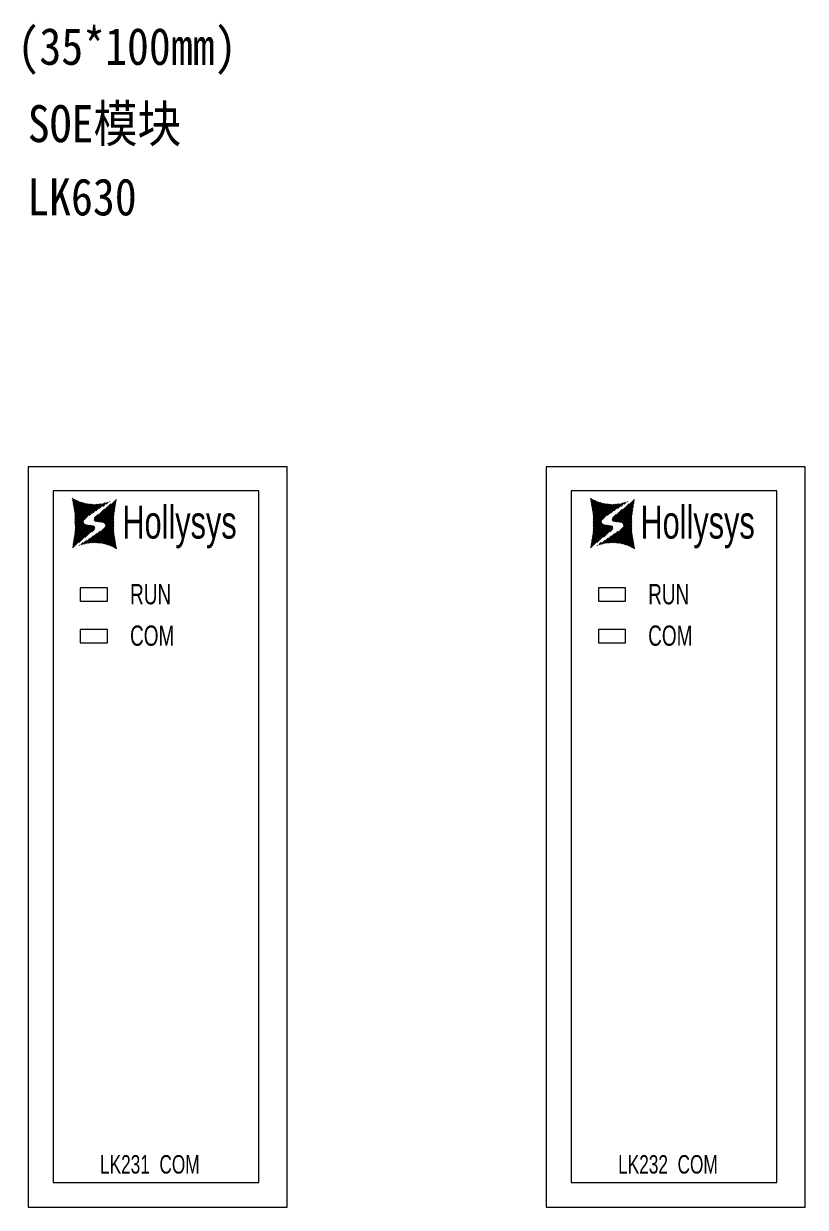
# Model space of a CAD drawing. Header units: millimetres. Extents: x 33157 to 59611, y -29750 to 1750.
# Drawn here: x 53518.7 to 53624.3, y 379.2 to 539 of the extents above; entities that cross this region are included whole.
import ezdxf

# ---------------------------------------------------------------- set-up
doc = ezdxf.new("R2010")
doc.units = ezdxf.units.MM
doc.layers.get('0').update_dxf_attribs({"lineweight": 18})
doc.layers.add('细实线', color=7, linetype='Continuous', lineweight=20)
doc.styles.add('HZ', font='arial.ttf')
doc.styles.add('STYLE1', font='')
doc.styles.get('STYLE1').set_extended_font_data('宋体')

# ---------------------------------------------------------------- blocks, each defined once
blk = doc.blocks.new('*X48')
at = {"color": 0}
for p, q in [((53697.47, 288.84), (53697.51, 288.88)), ((53697.49, 288.71), (53697.61, 288.83)), ((53697.52, 288.58), (53697.71, 288.77)), ((53697.54, 288.45), (53697.81, 288.72)), ((53697.56, 288.32), (53697.92, 288.67)), ((53697.58, 288.19), (53698.02, 288.62)), ((53697.6, 288.06), (53698.12, 288.57)), ((53697.63, 287.93), (53698.22, 288.52)), ((53697.65, 287.8), (53698.32, 288.47)), ((53697.67, 287.67), (53698.42, 288.42)), ((53697.69, 287.54), (53698.54, 288.39)), ((53697.71, 287.41), (53698.66, 288.36)), ((53697.74, 287.28), (53698.78, 288.32)), ((53697.76, 287.15), (53698.9, 288.29)), ((53697.78, 287.02), (53699.01, 288.26)), ((53697.8, 286.89), (53699.13, 288.22)), ((53697.82, 286.76), (53699.25, 288.19)), ((53697.84, 286.62), (53699.37, 288.16)), ((53697.84, 286.47), (53699.5, 288.13)), ((53697.84, 286.32), (53699.64, 288.12)), ((53697.84, 286.17), (53699.78, 288.11)), ((53697.84, 286.02), (53699.92, 288.09)), ((53697.84, 285.87), (53700.05, 288.08)), ((53697.84, 285.72), (53700.19, 288.07)), ((53697.84, 285.57), (53700.33, 288.06)), ((53697.84, 285.42), (53700.47, 288.04)), ((53697.85, 284.81), (53701.14, 288.11)), ((53697.85, 284.96), (53700.97, 288.09)), ((53697.85, 285.12), (53700.81, 288.07)), ((53697.85, 285.27), (53700.64, 288.06)), ((53699.75, 286.56), (53701.31, 288.12)), ((53700.21, 286.87), (53701.48, 288.14)), ((53700.66, 287.17), (53701.67, 288.18)), ((53701.12, 287.48), (53701.89, 288.25)), ((53701.58, 287.79), (53702.1, 288.31)), ((53702.04, 288.09), (53702.32, 288.37)), ((53702.5, 288.4), (53702.53, 288.44)), ((53697.5, 282.19), (53700.44, 285.13)), ((53697.53, 282.37), (53700.33, 285.18)), ((53697.56, 282.55), (53700.21, 285.2)), ((53697.58, 282.73), (53700.07, 285.21)), ((53697.61, 282.91), (53699.93, 285.23)), ((53697.64, 283.09), (53699.8, 285.25)), ((53697.67, 283.27), (53699.67, 285.27)), ((53697.7, 283.45), (53699.53, 285.28)), ((53697.73, 283.63), (53699.4, 285.31)), ((53697.75, 283.81), (53699.29, 285.34)), ((53697.78, 283.99), (53699.19, 285.4)), ((53697.81, 284.17), (53699.1, 285.46)), ((53697.84, 284.35), (53699.04, 285.55)), ((53697.85, 284.66), (53698.98, 285.79)), ((53697.85, 284.51), (53698.99, 285.65)), ((53698.36, 282.9), (53700.5, 285.04)), ((53699.23, 283.62), (53700.52, 284.91)), ((53700.1, 284.34), (53700.46, 284.7))]:
    blk.add_line(p, q, dxfattribs=at)
blk = doc.blocks.new('*X49')
at = {"color": 0}
for p, q in [((53700.43, 285.88), (53702.69, 288.14)), ((53700.5, 285.8), (53703.43, 288.72)), ((53700.61, 285.76), (53703.4, 288.54)), ((53700.74, 285.74), (53703.37, 288.36)), ((53700.88, 285.72), (53703.34, 288.18)), ((53701.01, 285.7), (53703.31, 288)), ((53701.15, 285.69), (53703.28, 287.82)), ((53700.41, 286.01), (53701.82, 287.42)), ((53700.44, 286.2), (53700.95, 286.7)), ((53701.28, 285.67), (53703.26, 287.64)), ((53701.42, 285.65), (53703.23, 287.46)), ((53701.54, 285.63), (53703.2, 287.28)), ((53701.66, 285.59), (53703.17, 287.1)), ((53701.75, 285.53), (53703.14, 286.92)), ((53701.83, 285.46), (53703.11, 286.74)), ((53701.9, 285.38), (53703.08, 286.56)), ((53701.94, 285.27), (53703.08, 286.4)), ((53701.95, 285.12), (53703.08, 286.25)), ((53699.81, 282.83), (53703.08, 286.1)), ((53699.98, 282.85), (53703.08, 285.95)), ((53700.15, 282.87), (53703.08, 285.8)), ((53700.32, 282.88), (53703.08, 285.65)), ((53700.48, 282.89), (53703.08, 285.5)), ((53700.62, 282.88), (53703.08, 285.35)), ((53700.75, 282.87), (53703.09, 285.2)), ((53700.89, 282.85), (53703.09, 285.05)), ((53701.03, 282.84), (53703.09, 284.9)), ((53701.17, 282.83), (53703.09, 284.74)), ((53701.31, 282.82), (53703.09, 284.59)), ((53698.86, 282.64), (53699.41, 283.19)), ((53699.07, 282.7), (53699.87, 283.5)), ((53699.29, 282.76), (53700.33, 283.81)), ((53699.47, 282.8), (53700.79, 284.11)), ((53699.64, 282.82), (53701.25, 284.42)), ((53701.45, 282.8), (53703.09, 284.44)), ((53701.58, 282.78), (53703.09, 284.29)), ((53701.69, 282.74), (53703.11, 284.16)), ((53701.81, 282.71), (53703.13, 284.03)), ((53701.93, 282.68), (53703.15, 283.9)), ((53702.05, 282.64), (53703.17, 283.77)), ((53702.17, 282.61), (53703.2, 283.64)), ((53702.29, 282.58), (53703.22, 283.51)), ((53702.4, 282.54), (53703.24, 283.38)), ((53702.52, 282.51), (53703.26, 283.25)), ((53702.62, 282.46), (53703.28, 283.12)), ((53702.72, 282.41), (53703.31, 282.99)), ((53698.43, 282.51), (53698.5, 282.58)), ((53698.64, 282.57), (53698.96, 282.89)), ((53702.82, 282.36), (53703.33, 282.86)), ((53702.93, 282.31), (53703.35, 282.73)), ((53703.03, 282.26), (53703.37, 282.6)), ((53703.13, 282.21), (53703.39, 282.47)), ((53703.23, 282.16), (53703.42, 282.34)), ((53703.33, 282.1), (53703.44, 282.21)), ((53703.43, 282.05), (53703.46, 282.08))]:
    blk.add_line(p, q, dxfattribs=at)
blk = doc.blocks.new('LK231')
at = {"layer": '细实线'}
for points in [[(53691.51, 293.13), (53691.51, 193.13), (53726.51, 193.13), (53726.51, 293.13)], [(53694.88, 289.9), (53694.88, 196.46), (53722.68, 196.46), (53722.68, 289.9)], [(53698.55, 276.78), (53698.55, 274.98), (53702.23, 274.98), (53702.23, 276.78)], [(53698.55, 271.18), (53698.55, 269.38), (53702.23, 269.38), (53702.23, 271.18)]]:
    blk.add_lwpolyline(points, close=True, dxfattribs=at)
at = {"color": 0}
for name in ['*X48', '*X49']:
    blk.add_blockref(name, (0, 0), dxfattribs=at)
at = {"color": 7, "linetype": 'Continuous', "style": 'HZ', "width": 0.67}
for s, height, p in [('Hollysys', 4.432, (53704.24, 283.44)), ('RUN', 2.737, (53705.28, 274.56)), ('COM', 2.737, (53705.28, 268.96))]:
    blk.add_text(s, height=height, dxfattribs=at).set_placement(p)
at = {"color": 7, "linetype": 'Continuous', "insert": (53701.22, 197.65), "char_height": 2.4883, "width": 19.6744, "attachment_point": 7, "style": 'HZ'}
blk.add_mtext('{\\W0.67;LK231  COM}', dxfattribs=at)
blk = doc.blocks.new('*X51')
at = {"color": 0}
for p, q in [((53849.67, 285.88), (53851.93, 288.14)), ((53849.74, 285.8), (53852.66, 288.72)), ((53849.85, 285.76), (53852.63, 288.54)), ((53849.98, 285.74), (53852.61, 288.36)), ((53850.12, 285.72), (53852.58, 288.18)), ((53850.25, 285.7), (53852.55, 288)), ((53850.39, 285.69), (53852.52, 287.82)), ((53849.64, 286.01), (53851.06, 287.42)), ((53849.68, 286.2), (53850.19, 286.7)), ((53850.52, 285.67), (53852.49, 287.64)), ((53850.65, 285.65), (53852.46, 287.46)), ((53850.78, 285.63), (53852.44, 287.28)), ((53850.89, 285.59), (53852.41, 287.1)), ((53850.99, 285.53), (53852.38, 286.92)), ((53851.07, 285.46), (53852.35, 286.74)), ((53851.14, 285.38), (53852.32, 286.56)), ((53851.18, 285.27), (53852.32, 286.4)), ((53851.18, 285.12), (53852.32, 286.25)), ((53849.05, 282.83), (53852.32, 286.1)), ((53849.22, 282.85), (53852.32, 285.95)), ((53849.38, 282.87), (53852.32, 285.8)), ((53849.55, 282.88), (53852.32, 285.65)), ((53849.71, 282.89), (53852.32, 285.5)), ((53849.85, 282.88), (53852.32, 285.35)), ((53849.99, 282.87), (53852.32, 285.2)), ((53850.13, 282.85), (53852.32, 285.05)), ((53850.27, 282.84), (53852.32, 284.9)), ((53850.41, 282.83), (53852.33, 284.74)), ((53850.55, 282.82), (53852.33, 284.59)), ((53848.09, 282.64), (53848.65, 283.19)), ((53848.31, 282.7), (53849.11, 283.5)), ((53848.52, 282.76), (53849.57, 283.81)), ((53848.71, 282.8), (53850.02, 284.11)), ((53848.88, 282.82), (53850.48, 284.42)), ((53850.69, 282.8), (53852.33, 284.44)), ((53850.81, 282.78), (53852.33, 284.29)), ((53850.93, 282.74), (53852.35, 284.16)), ((53851.05, 282.71), (53852.37, 284.03)), ((53851.17, 282.68), (53852.39, 283.9)), ((53851.29, 282.64), (53852.41, 283.77)), ((53851.4, 282.61), (53852.43, 283.64)), ((53851.52, 282.58), (53852.46, 283.51)), ((53851.64, 282.54), (53852.48, 283.38)), ((53851.76, 282.51), (53852.5, 283.25)), ((53851.86, 282.46), (53852.52, 283.12)), ((53851.96, 282.41), (53852.54, 282.99)), ((53847.66, 282.51), (53847.73, 282.58)), ((53847.88, 282.57), (53848.19, 282.89)), ((53852.06, 282.36), (53852.57, 282.86)), ((53852.16, 282.31), (53852.59, 282.73)), ((53852.26, 282.26), (53852.61, 282.6)), ((53852.37, 282.21), (53852.63, 282.47)), ((53852.47, 282.16), (53852.65, 282.34)), ((53852.57, 282.1), (53852.67, 282.21)), ((53852.67, 282.05), (53852.7, 282.08))]:
    blk.add_line(p, q, dxfattribs=at)
blk = doc.blocks.new('*X52')
at = {"color": 0}
for p, q in [((53846.71, 288.84), (53846.75, 288.88)), ((53846.73, 288.71), (53846.85, 288.83)), ((53846.75, 288.58), (53846.95, 288.77)), ((53846.77, 288.45), (53847.05, 288.72)), ((53846.8, 288.32), (53847.15, 288.67)), ((53846.82, 288.19), (53847.25, 288.62)), ((53846.84, 288.06), (53847.36, 288.57)), ((53846.86, 287.93), (53847.46, 288.52)), ((53846.88, 287.8), (53847.56, 288.47)), ((53846.91, 287.67), (53847.66, 288.42)), ((53846.93, 287.54), (53847.78, 288.39)), ((53846.95, 287.41), (53847.9, 288.36)), ((53846.97, 287.28), (53848.02, 288.32)), ((53846.99, 287.15), (53848.13, 288.29)), ((53847.02, 287.02), (53848.25, 288.26)), ((53847.04, 286.89), (53848.37, 288.22)), ((53847.06, 286.76), (53848.49, 288.19)), ((53847.08, 286.62), (53848.61, 288.16)), ((53847.08, 286.47), (53848.73, 288.13)), ((53847.08, 286.32), (53848.87, 288.12)), ((53847.08, 286.17), (53849.01, 288.11)), ((53847.08, 286.02), (53849.15, 288.09)), ((53847.08, 284.96), (53850.21, 288.09)), ((53847.08, 285.87), (53849.29, 288.08)), ((53847.08, 285.72), (53849.43, 288.07)), ((53847.08, 285.12), (53850.04, 288.07)), ((53847.08, 285.57), (53849.57, 288.06)), ((53847.08, 285.27), (53849.87, 288.06)), ((53847.08, 285.42), (53849.71, 288.04)), ((53847.09, 284.81), (53850.38, 288.11)), ((53848.99, 286.56), (53850.55, 288.12)), ((53849.44, 286.87), (53850.71, 288.14)), ((53849.9, 287.17), (53850.91, 288.18)), ((53850.36, 287.48), (53851.13, 288.25)), ((53850.82, 287.79), (53851.34, 288.31)), ((53851.28, 288.09), (53851.55, 288.37)), ((53851.73, 288.4), (53851.77, 288.44)), ((53846.74, 282.19), (53849.68, 285.13)), ((53846.76, 282.37), (53849.57, 285.18)), ((53846.79, 282.55), (53849.44, 285.2)), ((53846.82, 282.73), (53849.31, 285.21)), ((53846.85, 282.91), (53849.17, 285.23)), ((53846.88, 283.09), (53849.04, 285.25)), ((53846.91, 283.27), (53848.9, 285.27)), ((53846.93, 283.45), (53848.77, 285.28)), ((53846.96, 283.63), (53848.64, 285.31)), ((53846.99, 283.81), (53848.53, 285.34)), ((53847.02, 283.99), (53848.43, 285.4)), ((53847.05, 284.17), (53848.34, 285.46)), ((53847.08, 284.35), (53848.27, 285.55)), ((53847.09, 284.66), (53848.22, 285.79)), ((53847.09, 284.51), (53848.23, 285.65)), ((53847.6, 282.9), (53849.74, 285.04)), ((53848.47, 283.62), (53849.76, 284.91)), ((53849.34, 284.34), (53849.7, 284.7))]:
    blk.add_line(p, q, dxfattribs=at)
blk = doc.blocks.new('LK232')
at = {"layer": '细实线'}
for points in [[(53840.75, 293.13), (53840.75, 193.13), (53875.75, 193.13), (53875.75, 293.13)], [(53844.12, 289.9), (53844.12, 196.46), (53871.92, 196.46), (53871.92, 289.9)], [(53847.79, 276.78), (53847.79, 274.98), (53851.47, 274.98), (53851.47, 276.78)], [(53847.79, 271.18), (53847.79, 269.38), (53851.47, 269.38), (53851.47, 271.18)]]:
    blk.add_lwpolyline(points, close=True, dxfattribs=at)
at = {"color": 0}
for name in ['*X52', '*X51']:
    blk.add_blockref(name, (0, 0), dxfattribs=at)
at = {"color": 7, "linetype": 'Continuous', "style": 'HZ', "width": 0.67}
for s, height, p in [('Hollysys', 4.432, (53853.48, 283.44)), ('RUN', 2.737, (53854.52, 274.56)), ('COM', 2.737, (53854.52, 268.96))]:
    blk.add_text(s, height=height, dxfattribs=at).set_placement(p)
at = {"color": 7, "linetype": 'Continuous', "insert": (53850.46, 197.65), "char_height": 2.4883, "width": 19.6744, "attachment_point": 7, "style": 'HZ'}
blk.add_mtext('{\\W0.67;LK232  COM}', dxfattribs=at)

msp = doc.modelspace()

# ---------------------------------------------------------------- block references
at = {"layer": '细实线'}
for name, p in [('LK231', (-172.2, 186.07)), ('LK232', (-251.44, 186.07))]:
    msp.add_blockref(name, p, dxfattribs=at)

# ---------------------------------------------------------------- texts
at = {"color": 0, "style": 'STYLE1', "width": 0.87}
for s, p in [('(35*100mm)', (53517.87, 533.48)), ('SOE模块', (53519.26, 523.04)), ('LK630', (53519.18, 513.15))]:
    msp.add_text(s, height=5, dxfattribs=at).set_placement(p)

doc.saveas('drawing.dxf')
